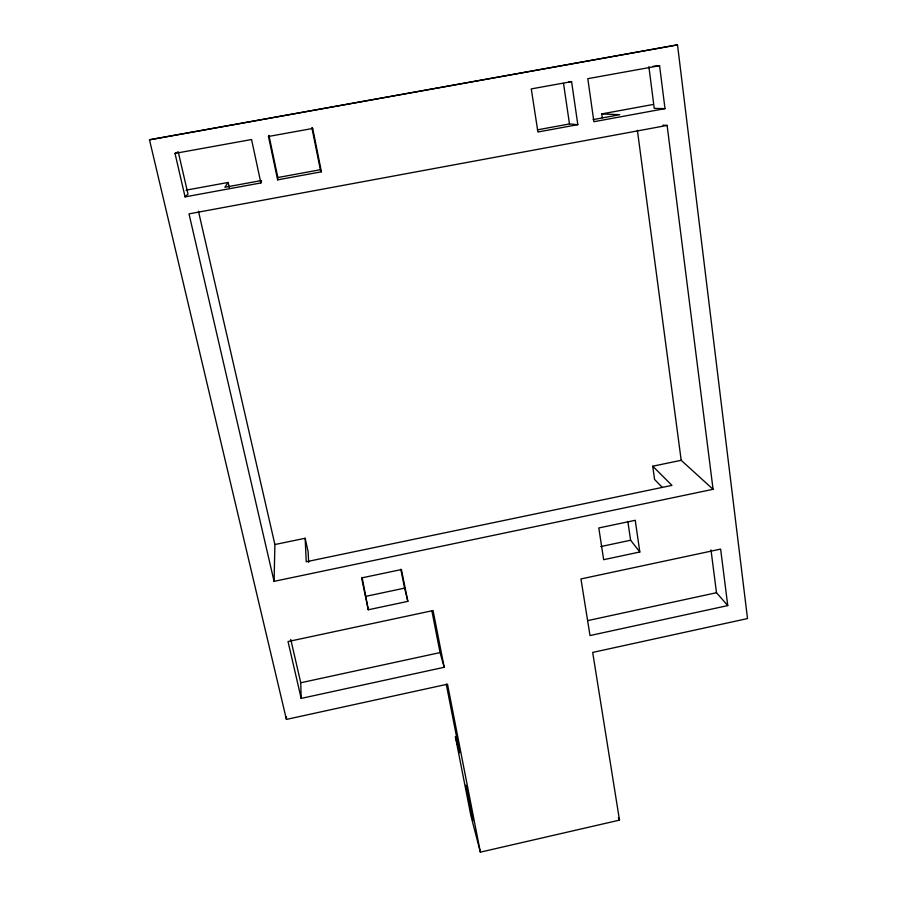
<?xml version="1.0" encoding="UTF-8"?>
<svg xmlns="http://www.w3.org/2000/svg" width="897" height="897" viewBox="0 0 897 897"><rect width="100%" height="100%" fill="white"/><g stroke="black" fill="none" stroke-linecap="round" stroke-linejoin="round"><path stroke-width="1.35" d="M662.95 125.143L667.121 125.423L713.07 489.302L274.078 581.346L274.897 544.535L198.472 211.3M277.633 179.86L277.835 177.539L268.954 135.391L268.472 136.467L277.633 179.86L321.418 171.809L312.694 128.462L311.876 127.621L320.352 169.724L321.418 171.809M185.074 196.88L187.989 194.044L178.234 151.806L175.005 153.387L185.074 196.88L260.881 182.943L261.576 180.521M229.307 187.652L228.152 182.45L224.867 187.26L260.208 180.768M480.366 852.15L447.491 684.187L286.412 719.416L149.485 139.797L677.515 44.85L747.515 618.56L592.693 652.422L619.491 820.127L480.366 852.15L470.903 815.754L455.384 736.684L459.701 752.785L446.258 684.198M301.179 698.404L300.753 682.763L440.057 652.59L444.194 667.29L301.179 698.404L288.027 641.557L433.083 610.554L444.194 667.29M587.591 620.634L716.49 592.726L727.759 605.587L590.002 635.558L580.953 578.946L720.627 549.099L727.759 605.587M368.297 609.769L407.843 601.36L401.441 569.539L361.581 577.937L368.297 609.769L362.096 577.365M639.83 551.991L603.67 559.683L598.792 527.963L635.233 520.294L639.83 551.991L630.613 540.241L627.844 521.404M366.088 596.292L404.592 588.129L407.843 601.36M600.788 546.565L630.613 540.241M274.897 544.535L305.148 538.267L308.108 551.599L308.658 562.329M662.289 487.385L654.575 479.458L652.724 466.205L681.193 460.307L713.07 489.302M667.121 125.423L189.009 213.878L274.078 581.346M186.105 190.164L228.152 182.45M602.291 117.776L601.752 113.908L652.724 104.557M277.835 177.539L320.352 169.724M537.37 129.852L569.483 123.954L577.825 124.661L571.58 81.616L568.833 81.784M593.096 119.615L619.749 114.715L601.752 113.908M577.825 124.661L537.908 132.005L531.282 88.904L571.58 81.616M665.002 108.638L593.904 121.712L587.804 78.678L659.575 65.694L665.002 108.638L654.238 108.38L648.879 66.658M149.485 139.797L677.515 44.85M175.005 153.387L251.564 139.528L260.881 182.943M268.472 136.467L312.694 128.462M652.893 66.3L659.575 65.694M652.724 466.205L671.976 485.378L306.236 561.757L305.148 538.267M618.336 817.66L619.491 820.127M290.751 639.404L300.753 682.763M400.791 569.225L404.592 588.129M431.838 610.678L440.057 652.59M563.54 83.488L569.483 123.954M637.397 130.3L681.193 460.307M710.996 549.939L716.49 592.726M286.401 716.725L286.412 719.416M473.313 820.116L473.302 820.688L465.756 785.211L473.313 820.116"/></g></svg>
